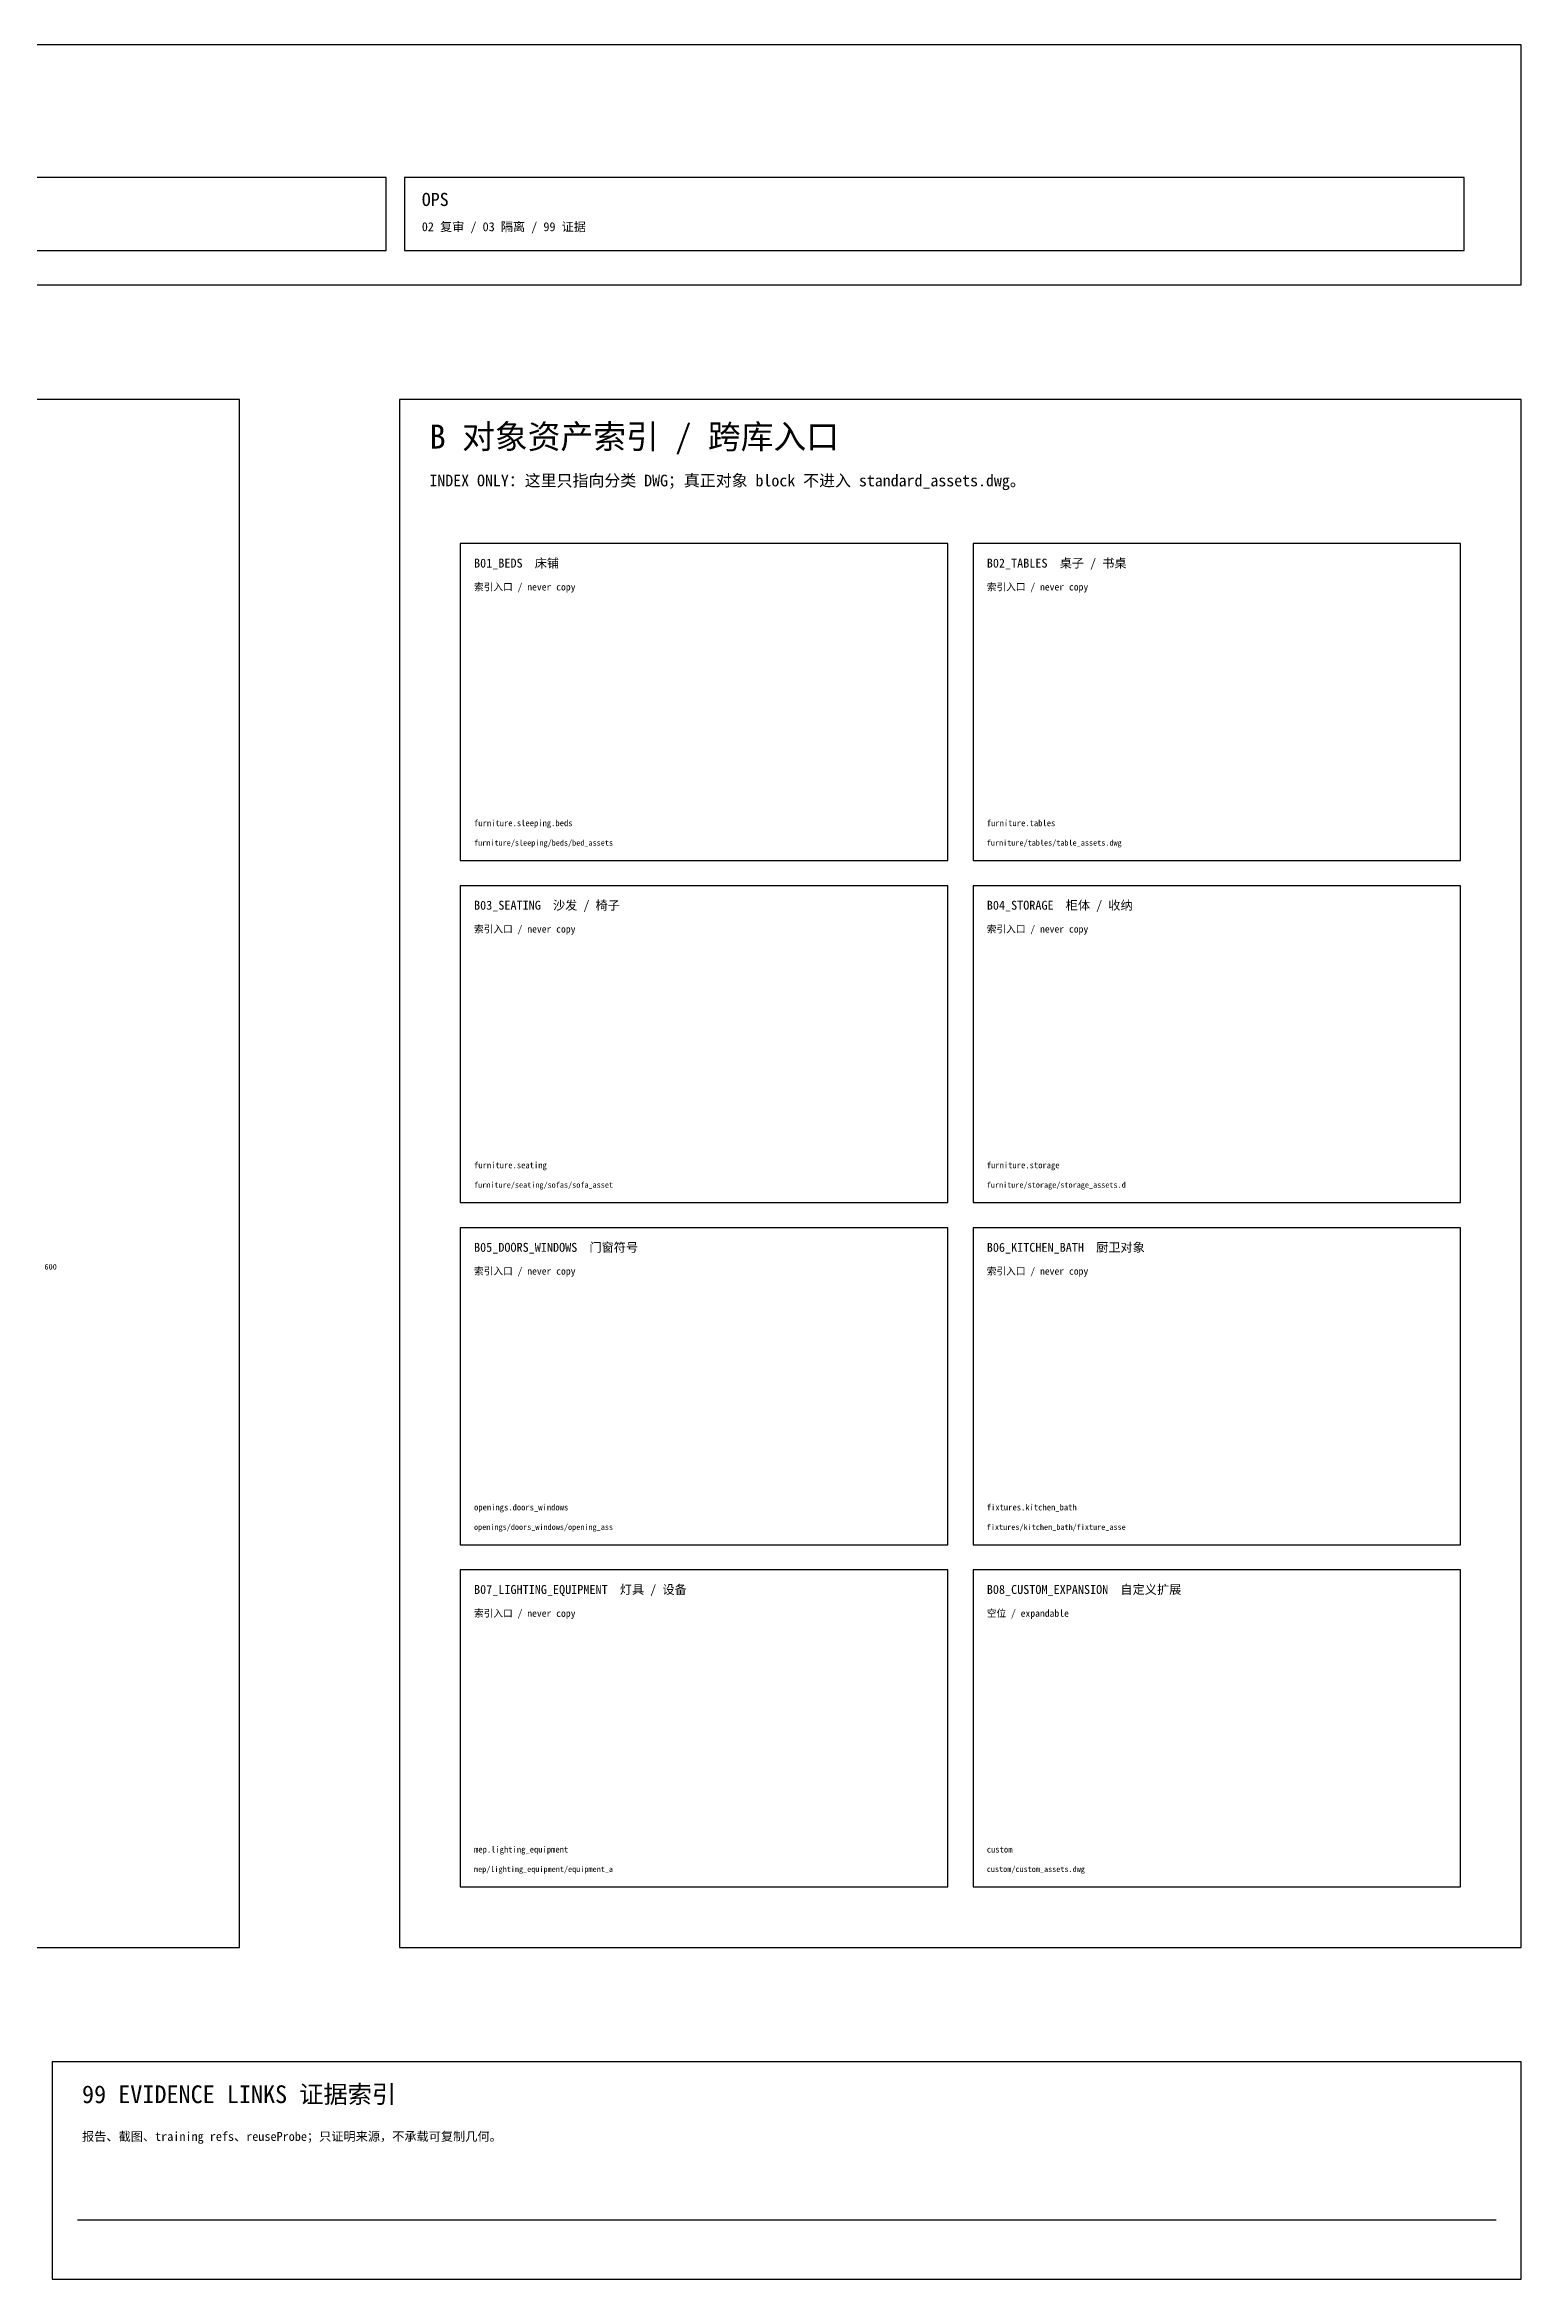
# Model space of a CAD drawing. Header units: millimetres. Extents: x 6750 to 45255, y -6250 to 13281.
# Drawn here: x 32354 to 45255, y -6250 to 13281 of the extents above; entities that cross this region are included whole.
import ezdxf

# ---------------------------------------------------------------- set-up
doc = ezdxf.new("R2010")
doc.units = ezdxf.units.MM
for name, color, linetype in [('ASSET_00_INDEX', 2, 'Continuous'), ('ASSET_01_CLEAN_ASSETS', 4, 'Continuous'), ('ASSET_99_EVIDENCE_LINKS', 3, 'Continuous'), ('ASSET_EVIDENCE', 3, 'Continuous'), ('ASSET_LABEL', 7, 'Continuous'), ('ASSET_PREVIEW_CARD', 8, 'Continuous'), ('ASSET_PROOF_CONTENT', 7, 'Continuous'), ('ASSET_RACK_OBJECTS', 3, 'Continuous'), ('ASSET_SLOT_GRID', 8, 'Continuous')]:
    doc.layers.add(name, color=color, linetype=linetype)
doc.styles.add('CODEX_CN_TEXT', font='SimSun.ttf')

msp = doc.modelspace()

# ---------------------------------------------------------------- linework, layer by layer
at = {"layer": 'ASSET_00_INDEX', "color": 2}
for p, q in [((45254.9, 13280.5), (6750, 13280.5)), ((45254.9, 11180.5), (45254.9, 13280.5)), ((6750, 11180.5), (45254.9, 11180.5))]:
    msp.add_line(p, q, dxfattribs=at)
at = {"layer": 'ASSET_01_CLEAN_ASSETS', "color": 4}
for p, q in [((34054.9, 10180.5), (6750, 10180.5)), ((34054.9, 10180.5), (22840.9, 10180.5)), ((34054.9, -3350), (34054.9, 10180.5)), ((34054.9, -3350), (34054.9, 10180.5)), ((6750, -3350), (34054.9, -3350)), ((22840.9, -3350), (34054.9, -3350))]:
    msp.add_line(p, q, dxfattribs=at)
at = {"layer": 'ASSET_99_EVIDENCE_LINKS', "color": 3}
for p, q in [((45254.9, -4350), (32419.9, -4350)), ((32419.9, -4350), (32419.9, -6250)), ((45254.9, -6250), (45254.9, -4350)), ((32419.9, -6250), (45254.9, -6250))]:
    msp.add_line(p, q, dxfattribs=at)
at = {"layer": 'ASSET_EVIDENCE', "color": 3}
for p, q in [((45254.9, -4350), (32419.9, -4350)), ((32419.9, -4350), (32419.9, -6250)), ((45254.9, -6250), (45254.9, -4350)), ((32419.9, -6250), (45254.9, -6250))]:
    msp.add_line(p, q, dxfattribs=at)
at = {"layer": 'ASSET_PREVIEW_CARD', "color": 8}
for p, q in [((44754.9, 12120.5), (35498.6, 12120.5)), ((35498.6, 12120.5), (35498.6, 11480.5)), ((44754.9, 11480.5), (44754.9, 12120.5)), ((35498.6, 11480.5), (44754.9, 11480.5)), ((40244.9, 8920.5), (35984.9, 8920.5)), ((35984.9, 8920.5), (35984.9, 6150.4)), ((40244.9, 6150.4), (40244.9, 8920.5)), ((44724.9, 8920.5), (40464.9, 8920.5)), ((40464.9, 8920.5), (40464.9, 6150.4)), ((44724.9, 6150.4), (44724.9, 8920.5)), ((35984.9, 6150.4), (40244.9, 6150.4)), ((40464.9, 6150.4), (44724.9, 6150.4)), ((40244.9, 5930.4), (35984.9, 5930.4)), ((35984.9, 5930.4), (35984.9, 3160.3)), ((40244.9, 3160.3), (40244.9, 5930.4)), ((44724.9, 5930.4), (40464.9, 5930.4)), ((40464.9, 5930.4), (40464.9, 3160.3)), ((44724.9, 3160.3), (44724.9, 5930.4)), ((35984.9, 3160.3), (40244.9, 3160.3)), ((40464.9, 3160.3), (44724.9, 3160.3)), ((40244.9, 2940.3), (35984.9, 2940.3)), ((35984.9, 2940.3), (35984.9, 170.1)), ((40244.9, 170.1), (40244.9, 2940.3)), ((44724.9, 2940.3), (40464.9, 2940.3)), ((40464.9, 2940.3), (40464.9, 170.1)), ((44724.9, 170.1), (44724.9, 2940.3)), ((35984.9, 170.1), (40244.9, 170.1)), ((40464.9, 170.1), (44724.9, 170.1)), ((40244.9, -49.9), (35984.9, -49.9)), ((35984.9, -49.9), (35984.9, -2820)), ((40244.9, -2820), (40244.9, -49.9)), ((44724.9, -49.9), (40464.9, -49.9)), ((40464.9, -49.9), (40464.9, -2820)), ((44724.9, -2820), (44724.9, -49.9)), ((35984.9, -2820), (40244.9, -2820)), ((40464.9, -2820), (44724.9, -2820))]:
    msp.add_line(p, q, dxfattribs=at)
at = {"layer": 'ASSET_RACK_OBJECTS', "color": 3}
for p, q in [((35338.6, 12120.5), (26082.4, 12120.5)), ((35338.6, 11480.5), (35338.6, 12120.5)), ((26082.4, 11480.5), (35338.6, 11480.5)), ((45254.9, 10180.5), (35454.9, 10180.5)), ((35454.9, 10180.5), (35454.9, -3350)), ((45254.9, -3350), (45254.9, 10180.5)), ((35454.9, -3350), (45254.9, -3350))]:
    msp.add_line(p, q, dxfattribs=at)
at = {"layer": 'ASSET_SLOT_GRID', "color": 8}
msp.add_line((32639.9, -5730), (45034.9, -5730), dxfattribs=at)

# ---------------------------------------------------------------- texts
at = {"layer": 'ASSET_LABEL', "color": 7, "style": 'CODEX_CN_TEXT'}
for s, height, p in [('OPS', 115, (35648.6, 11870.5)), ('02 复审 / 03 隔离 / 99 证据', 78, (35648.6, 11650.5)), ('INDEX ONLY：这里只指向分类 DWG；真正对象 block 不进入 standard_assets.dwg。', 102, (35714.9, 9420.5)), ('B01_BEDS  床铺', 78, (36104.9, 8710.5)), ('B02_TABLES  桌子 / 书桌', 78, (40584.9, 8710.5)), ('B03_SEATING  沙发 / 椅子', 78, (36104.9, 5720.4)), ('B04_STORAGE  柜体 / 收纳', 78, (40584.9, 5720.4)), ('B05_DOORS_WINDOWS  门窗符号', 78, (36104.9, 2730.3)), ('B06_KITCHEN_BATH  厨卫对象', 78, (40584.9, 2730.3)), ('B07_LIGHTING_EQUIPMENT  灯具 / 设备', 78, (36104.9, -259.9)), ('B08_CUSTOM_EXPANSION  自定义扩展', 78, (40584.9, -259.9)), ('报告、截图、training refs、reuseProbe；只证明来源，不承载可复制几何。', 78, (32679.9, -5040))]:
    msp.add_text(s, height=height, dxfattribs=at).set_placement(p)
at = {"layer": 'ASSET_LABEL', "color": 2, "style": 'CODEX_CN_TEXT'}
msp.add_text('B 对象资产索引 / 跨库入口', height=210, dxfattribs=at).set_placement((35714.9, 9750.5))
at = {"layer": 'ASSET_LABEL', "color": 3, "style": 'CODEX_CN_TEXT'}
for s, height, p in [('索引入口 / never copy', 62, (36104.9, 8510.5)), ('索引入口 / never copy', 62, (40584.9, 8510.5)), ('索引入口 / never copy', 62, (36104.9, 5520.4)), ('索引入口 / never copy', 62, (40584.9, 5520.4)), ('索引入口 / never copy', 62, (36104.9, 2530.3)), ('索引入口 / never copy', 62, (40584.9, 2530.3)), ('索引入口 / never copy', 62, (36104.9, -459.9)), ('空位 / expandable', 62, (40584.9, -459.9)), ('99 EVIDENCE LINKS 证据索引', 155, (32679.9, -4710))]:
    msp.add_text(s, height=height, dxfattribs=at).set_placement(p)
at = {"layer": 'ASSET_LABEL', "color": 8, "style": 'CODEX_CN_TEXT'}
for s, height, p in [('furniture.sleeping.beds', 55, (36104.9, 6450.4)), ('furniture.tables', 55, (40584.9, 6450.4)), ('furniture/sleeping/beds/bed_assets', 50, (36104.9, 6280.4)), ('furniture/tables/table_assets.dwg', 50, (40584.9, 6280.4)), ('furniture.seating', 55, (36104.9, 3460.3)), ('furniture.storage', 55, (40584.9, 3460.3)), ('furniture/seating/sofas/sofa_asset', 50, (36104.9, 3290.3)), ('furniture/storage/storage_assets.d', 50, (40584.9, 3290.3)), ('openings.doors_windows', 55, (36104.9, 470.1)), ('fixtures.kitchen_bath', 55, (40584.9, 470.1)), ('openings/doors_windows/opening_ass', 50, (36104.9, 300.1)), ('fixtures/kitchen_bath/fixture_asse', 50, (40584.9, 300.1)), ('mep.lighting_equipment', 55, (36104.9, -2520)), ('custom', 55, (40584.9, -2520)), ('mep/lighting_equipment/equipment_a', 50, (36104.9, -2690)), ('custom/custom_assets.dwg', 50, (40584.9, -2690))]:
    msp.add_text(s, height=height, dxfattribs=at).set_placement(p)
at = {"layer": 'ASSET_PROOF_CONTENT', "color": 3, "style": 'CODEX_CN_TEXT'}
msp.add_text('600', height=48, dxfattribs=at).set_placement((32351.9, 2575.2))

doc.saveas('drawing.dxf')
